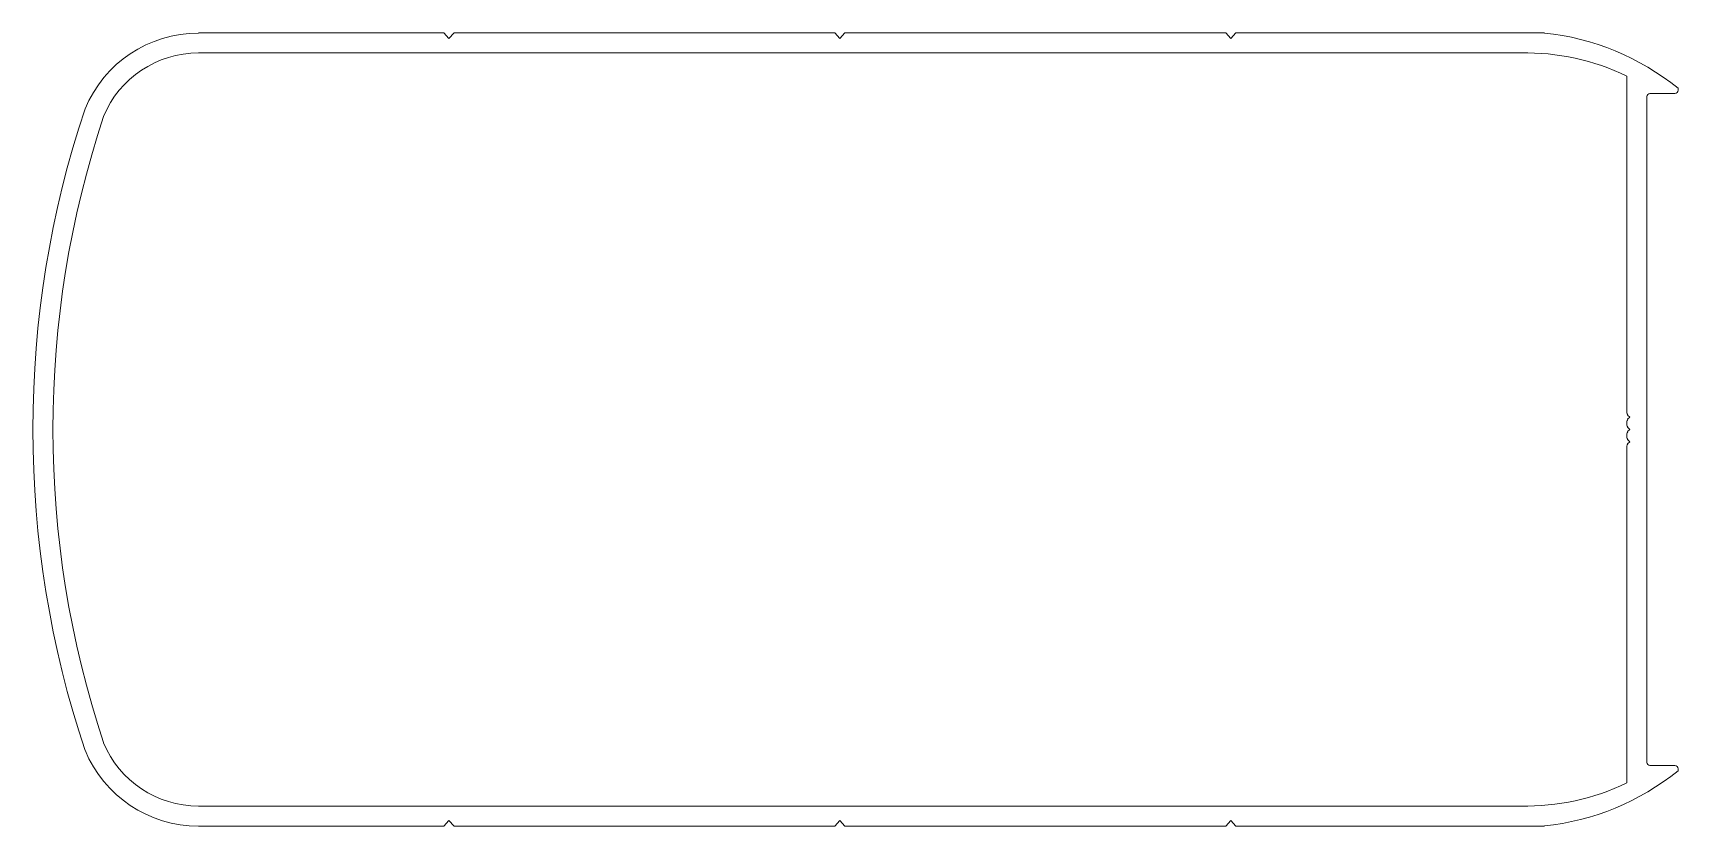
# Model space of a CAD drawing. Header units: inches. Extents: x -65 to 68, y -1 to 63.
import ezdxf

# ---------------------------------------------------------------- set-up
doc = ezdxf.new("R2010")
doc.units = ezdxf.units.IN
doc.header["$MEASUREMENT"] = 0

msp = doc.modelspace()

# ---------------------------------------------------------------- linework, layer by layer
at = {"color": 7, "linetype": 'Continuous', "lineweight": 15}
for p, q in [((-31.75, 63.35), (-51.67, 63.35)), ((-31.34, 62.9), (-31.75, 63.35)), ((-30.92, 63.35), (-31.34, 62.9)), ((0, 63.35), (-30.92, 63.35)), ((0.41, 62.9), (0, 63.35)), ((0.83, 63.35), (0.41, 62.9)), ((31.75, 63.35), (0.83, 63.35)), ((32.16, 62.9), (31.75, 63.35)), ((32.58, 63.35), (32.16, 62.9)), ((57.63, 63.35), (32.58, 63.35)), ((55.72, 61.72), (-51.67, 61.72)), ((64.32, 32.51), (64.32, 59.82)), ((68.49, 58.69), (68.49, 58.87)), ((65.95, 4.13), (65.95, 58.18)), ((66.2, 58.43), (68.23, 58.43)), ((64.32, 32.51), (64.32, 32.51)), ((64.32, 32.51), (64.32, 32.51)), ((64.32, 32.51), (64.32, 32.51)), ((64.56, 32.16), (64.39, 32.33)), ((64.39, 31.98), (64.56, 32.15)), ((64.32, 31.51), (64.32, 31.8)), ((64.32, 30.51), (64.32, 30.8)), ((64.32, 30.8), (64.32, 30.51)), ((64.32, 30.51), (64.32, 30.8)), ((64.32, 30.8), (64.32, 30.51)), ((64.32, 30.51), (64.32, 30.8)), ((64.56, 31.16), (64.39, 31.33)), ((64.39, 30.98), (64.56, 31.15)), ((64.32, 2.49), (64.32, 29.8)), ((64.56, 30.16), (64.39, 30.33)), ((64.39, 29.98), (64.56, 30.15)), ((68.23, 3.87), (66.2, 3.87)), ((68.49, 3.44), (68.49, 3.62)), ((-51.67, 0.58), (55.72, 0.58)), ((-51.67, -1.04), (-31.75, -1.04)), ((-31.75, -1.04), (-31.34, -0.59)), ((-31.34, -0.59), (-30.92, -1.04)), ((-30.92, -1.04), (0, -1.04)), ((0, -1.04), (0.41, -0.59)), ((0.41, -0.59), (0.83, -1.04)), ((0.83, -1.04), (31.75, -1.04)), ((31.75, -1.04), (32.16, -0.59)), ((32.16, -0.59), (32.58, -1.04)), ((32.58, -1.04), (57.63, -1.04))]:
    msp.add_line(p, q, dxfattribs=at)
for centre, radius, start, end in [((-51.67, 53.37), 9.97, 90, 157.466), ((55.51, 42.83), 20.62, 51.0286, 84.1089), ((-51.67, 53.37), 8.35, 90, 157.466), ((56.07, 42.69), 19.04, 64.3264, 91.0723), ((64.07, 59.82), 0.254, 0, 6.0754), ((66.2, 58.18), 0.254, 90, 180), ((68.23, 58.69), 0.254, 270, 0), ((16.99, 31.15), 82.11, 161.508, 198.492), ((17.07, 31.15), 80.56, 161.6077, 198.3923), ((64.57, 32.51), 0.25, 180, 225), ((64.56, 32.15), 0.008, 315, 45), ((64.57, 31.8), 0.25, 135, 180), ((64.57, 31.51), 0.25, 180, 225), ((64.57, 30.8), 0.25, 135, 180), ((64.56, 31.15), 0.008, 315, 45), ((64.57, 30.51), 0.25, 180, 225), ((64.57, 29.8), 0.25, 135, 180), ((64.56, 30.15), 0.008, 315, 45), ((-51.67, 8.93), 8.35, 202.534, 270), ((-51.67, 8.93), 9.97, 202.534, 270), ((66.2, 4.13), 0.254, 180, 270), ((55.51, 19.48), 20.62, 275.8911, 308.9714), ((68.23, 3.62), 0.254, 360, 90), ((56.07, 19.62), 19.04, 268.9277, 295.6736), ((64.07, 2.49), 0.254, 353.9246, 0)]:
    msp.add_arc(centre, radius, start, end, dxfattribs=at)

doc.saveas('drawing.dxf')
